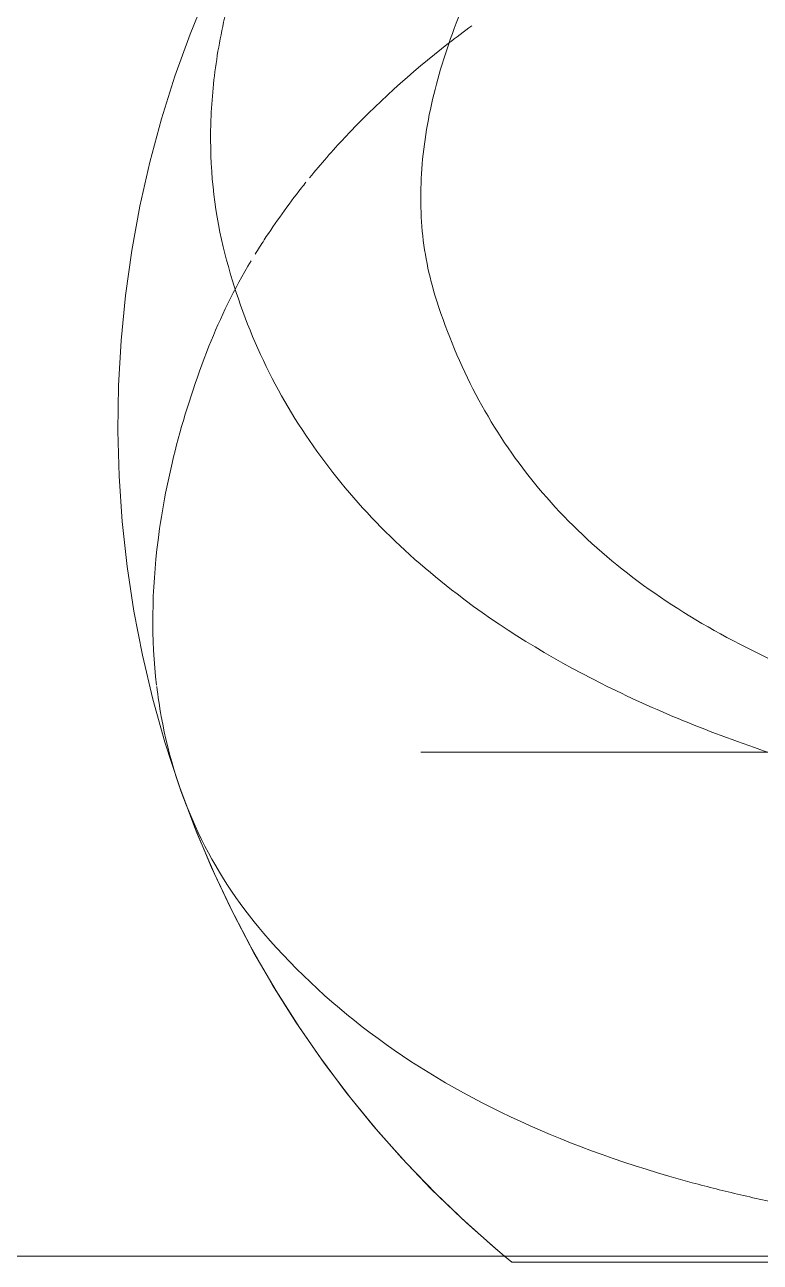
# Model space of a CAD drawing. Header units: millimetres. Extents: x -4000 to 187956, y -58990 to 162485.
# Drawn here: x 707.9 to 827.8, y 22798.6 to 23000.1 of the extents above; entities that cross this region are included whole.
import ezdxf

# ---------------------------------------------------------------- set-up
doc = ezdxf.new("R2010")
doc.units = ezdxf.units.MM
doc.layers.add('A-WALL', color=113, linetype='Continuous', lineweight=13)
doc.layers.add('P-SANR-FIXT', color=6, linetype='Continuous', lineweight=9)

# ---------------------------------------------------------------- blocks, each defined once
blk = doc.blocks.new('C307 - C307-V887-FFS - TANG 1')
at = {"layer": 'P-SANR-FIXT', "color": 252}
for p, q in [((107.95, -1), (106.75, 0)), ((107.94, -1), (106.75, 0)), ((42.56, -83.09), (76.71, -83.09)), ((77.2, -83.09), (119.28, -83.09)), ((90.1, -83.09), (96.2, -83.09)), ((96.2, -83.09), (121.6, -83.09))]:
    blk.add_line(p, q, dxfattribs=at)
at = {"layer": 'P-SANR-FIXT', "color": 253}
blk.add_line((25.6, -83.09), (90.1, -83.09), dxfattribs=at)
at = {"layer": 'P-SANR-FIXT', "color": 250, "flags": 128}
for points in [[(156.45, -206.76), (159.18, -200.05), (161.65, -193.2), (163.83, -186.24), (165.73, -179.17), (167.35, -172.01), (168.67, -164.78), (169.69, -157.49), (170.41, -150.16), (170.82, -142.79), (170.93, -135.41), (170.74, -128.03), (170.24, -120.68), (169.44, -113.35), (168.34, -106.07), (166.94, -98.86), (165.24, -91.73), (163.26, -84.69), (161, -77.76), (158.46, -70.94), (155.66, -64.27), (152.6, -57.73), (149.29, -51.36), (145.73, -45.15), (141.94, -39.12), (137.94, -33.28), (133.72, -27.63), (129.29, -22.18), (124.68, -16.94), (119.89, -11.92), (114.92, -7.13), (109.79, -2.55), (107.94, -1)], [(160.63, -76.71), (158.06, -69.92), (155.21, -63.26), (152.11, -56.75), (148.76, -50.4), (145.17, -44.22), (141.35, -38.22), (137.31, -32.4), (133.06, -26.78), (128.6, -21.37), (123.96, -16.17), (119.14, -11.18), (114.15, -6.41), (109, -1.88)]]:
    blk.add_lwpolyline(points, dxfattribs=at)
at = {"layer": 'P-SANR-FIXT', "color": 254}
for points, knots in [([(13.61, 0), (13.89, 0), (18.88, 0), (26.05, 0), (35.06, 0), (41.59, 0), (47.77, 0), (53.74, 0), (59.41, 0), (66.52, 0), (74.67, 0), (81.7, 0), (86.69, 0), (92.56, 0), (96.35, 0), (98.7, 0)], [-0.9346285, -0.9346285, -0.9346285, -0.9346285, -0.9305556, -0.8611111, -0.8263889, -0.7916667, -0.7569444, -0.7222222, -0.6875, -0.6527778, -0.5833333, -0.5138889, -0.4791667, -0.4444444, -0.3346796, -0.3346796, -0.3346796, -0.3346796]), ([(22.81, 0), (24.65, 0), (28.76, 0), (35.06, 0), (41.59, 0), (47.77, 0), (53.74, 0), (59.41, 0), (66.52, 0), (72.71, 0), (76.84, 0), (77.98, 0)], [-0.8888889, -0.8888889, -0.8888889, -0.8888889, -0.8611111, -0.8263889, -0.7916667, -0.7569444, -0.7222222, -0.6875, -0.6527778, -0.5833333, -0.5555556, -0.5555556, -0.5555556, -0.5555556]), ([(77.98, 0), (79.7, 0), (82.7, 0), (86.69, 0), (92.56, 0), (96.35, 0), (98.7, 0)], [-0.5555556, -0.5555556, -0.5555556, -0.5555556, -0.5138889, -0.4791667, -0.4444444, -0.3346796, -0.3346796, -0.3346796, -0.3346796]), ([(98.79, 0), (101.16, 0), (104.27, 0), (105.85, 0), (106.26, 0)], [-0.3333333, -0.3333333, -0.3333333, -0.3333333, -0.2222222, -0.144296, -0.144296, -0.144296, -0.144296]), ([(98.79, 0), (101.16, 0), (104.27, 0), (105.85, 0), (106.26, 0)], [-0.3333333, -0.3333333, -0.3333333, -0.3333333, -0.2222222, -0.144296, -0.144296, -0.144296, -0.144296])]:
    blk.add_open_spline(points, degree=3, knots=knots, dxfattribs=at)
at = {"layer": 'P-SANR-FIXT', "color": 252}
for points, knots in [([(105.94, 0), (104.58, 0), (99.72, 0), (86.21, 0), (71.42, 0), (60.37, 0), (56.11, 0), (52.77, 0), (49.3, 0), (45.72, 0), (42.6, 0), (40.01, 0), (38.02, 0), (35.99, 0), (33.22, 0), (29.66, 0), (25.95, 0), (22.88, 0), (20.53, 0), (18.13, 0), (15.87, 0), (14.4, 0), (13.76, 0)], [-1, -1, -1, -1, -0.8, -0.6, -0.4, -0.35, -0.325, -0.3, -0.275, -0.25, -0.225, -0.2125, -0.2, -0.1875, -0.175, -0.15, -0.125, -0.1125, -0.1, -0.0875, -0.075, -0.0653852, -0.0653852, -0.0653852, -0.0653852]), ([(105.94, 0), (104.58, 0), (99.72, 0), (86.21, 0), (71.42, 0), (60.37, 0), (56.11, 0), (52.77, 0), (49.3, 0), (45.72, 0), (42.6, 0), (40.01, 0), (38.02, 0), (35.99, 0), (33.22, 0), (29.66, 0), (25.95, 0), (22.88, 0), (20.53, 0), (18.13, 0), (15.87, 0), (14.4, 0), (13.76, 0)], [-1, -1, -1, -1, -0.8, -0.6, -0.4, -0.35, -0.325, -0.3, -0.275, -0.25, -0.225, -0.2125, -0.2, -0.1875, -0.175, -0.15, -0.125, -0.1125, -0.1, -0.0875, -0.075, -0.0653852, -0.0653852, -0.0653852, -0.0653852]), ([(164.63, -94), (165.51, -101.48), (165.39, -114.23), (161.74, -133.05), (158.22, -143.78), (156.09, -149.22)], [-0.5179962, -0.5179962, -0.5179962, -0.5179962, -0.2857143, -0.1428571, 0, 0, 0, 0]), ([(148.57, -164.2), (148.09, -164.98), (145.8, -168.6), (143, -172.52), (140.54, -175.61), (140.29, -175.92)], [-0.87986977, -0.87986977, -0.87986977, -0.87986977, -0.86111111, -0.79166667, -0.78389163, -0.78389163, -0.78389163, -0.78389163]), ([(139.7, -176.65), (137.89, -178.86), (131.21, -186.51), (122.15, -194.76), (114.56, -200.46), (113.28, -201.4)], [-0.7777778, -0.7777778, -0.7777778, -0.7777778, -0.7222222, -0.5833333, -0.5555556, -0.5555556, -0.5555556, -0.5555556])]:
    blk.add_open_spline(points, degree=3, knots=knots, dxfattribs=at)
for points in [[(106.64, 0), (106.91, 0), (106.68, 0), (105.94, 0)], [(106.64, 0), (106.91, 0), (106.68, 0), (105.94, 0)], [(156.09, -149.22), (154.26, -153.88), (151.98, -158.51), (149.24, -163.09)], [(121.01, -182.09), (121.58, -177.8), (121.74, -173.58), (121.47, -169.48)]]:
    blk.add_open_spline(points, degree=3, dxfattribs=at)
at = {"layer": 'P-SANR-FIXT', "color": 250}
for points, knots in [([(17.67, -4.05), (19.44, -4.13), (23.02, -4.32), (28.27, -4.69), (33.43, -5.17), (37.6, -5.62), (40.86, -6), (44.08, -6.4), (48, -6.93), (52.54, -7.63), (56.94, -8.4), (61.25, -9.2), (65.45, -10.06), (70.88, -11.27), (85.28, -14.9), (106.18, -22.37), (129.3, -35.81), (141.72, -47.21), (147.16, -53.55)], [-0.92394, -0.92394, -0.92394, -0.92394, -0.9, -0.875, -0.85, -0.825, -0.8125, -0.8, -0.775, -0.75, -0.725, -0.7, -0.675, -0.65, -0.6, -0.4, -0.2, 0, 0, 0, 0]), ([(147.16, -53.55), (151.49, -58.6), (158.62, -69.55), (163.14, -83.72), (164.4, -92.15), (164.6, -93.8)], [-1, -1, -1, -1, -0.7857143, -0.5714286, -0.5201412, -0.5201412, -0.5201412, -0.5201412]), ([(64.5, -82.9), (74.36, -86.19), (92.81, -93.71), (119.09, -109.87), (137.33, -128.57), (148.61, -148.55), (152.35, -159.6), (153.77, -165.4)], [-1, -1, -1, -1, -0.785714, -0.571429, -0.285714, -0.142857, 0, 0, 0, 0]), ([(119.28, -157.53), (115.97, -146.84), (106.16, -127.44), (84.84, -108.52), (62.35, -96.73), (49.43, -91.87), (42.56, -89.71)], [0, 0, 0, 0, 0.333333, 0.666667, 0.833333, 1, 1, 1, 1]), ([(153.77, -165.4), (155.32, -171.79), (156.32, -181.76), (155.07, -195.87), (152.75, -206.69), (149.06, -217.66), (143.96, -228.72), (137.48, -239.63), (128.06, -252.48), (114.63, -266.74), (99.19, -278.94), (85.44, -287.5), (70.85, -295.19), (59.14, -299.78), (50.95, -302.34)], [-1, -1, -1, -1, -0.861111, -0.791667, -0.722222, -0.652778, -0.583333, -0.513889, -0.444444, -0.333333, -0.222222, -0.166667, -0.111111, 0, 0, 0, 0])]:
    blk.add_open_spline(points, degree=3, knots=knots, dxfattribs=at)
for points in [[(121.47, -169.48), (121.19, -165.38), (120.47, -161.4), (119.28, -157.53)], [(96.2, -234.93), (99.68, -230.6), (106, -221.88), (113.31, -208.47), (118.49, -195.12), (120.44, -186.39), (121.01, -182.09)]]:
    blk.add_open_spline(points, degree=3, dxfattribs=at)
blk = doc.blocks.new('CMF2_NHAXUONG_A_rvt-1-FFS - TANG 1')
at = {"layer": 'A-WALL', "color": 50, "lineweight": 15}
blk.add_line((499.79, 22799.58), (1299.79, 22799.58), dxfattribs=at)
at = {"layer": 'A-WALL', "color": 35, "lineweight": 15}
blk.add_line((786.43, 22799.58), (499.79, 22799.58), dxfattribs=at)
at = {"layer": 'A-WALL', "color": 71, "lineweight": 15}
for p, q in [((789.87, 22799.58), (787.17, 22799.58)), ((794.11, 22799.58), (789.89, 22799.58)), ((800.48, 22799.58), (795.07, 22799.58)), ((808.48, 22799.58), (801.45, 22799.58)), ((817.4, 22799.58), (809.48, 22799.58)), ((827.72, 22799.58), (817.88, 22799.58))]:
    blk.add_line(p, q, dxfattribs=at)
at = {"layer": 'P-SANR-FIXT', "color": 250, "lineweight": 9, "rotation": 180}
blk.add_blockref('C307 - C307-V887-FFS - TANG 1', (894.05, 22798.58), dxfattribs=at)

msp = doc.modelspace()

# ---------------------------------------------------------------- block references
at = {"lineweight": 5}
msp.add_blockref('CMF2_NHAXUONG_A_rvt-1-FFS - TANG 1', (0, 0), dxfattribs=at)

doc.saveas('drawing.dxf')
